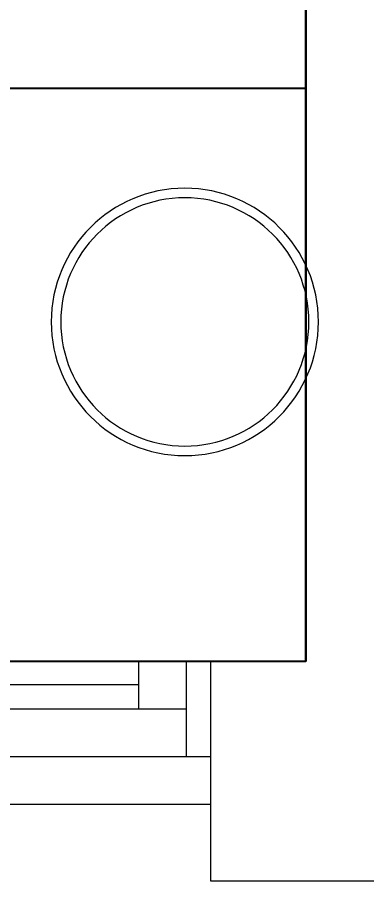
# Model space of a CAD drawing. Extents: x -12260 to 57327, y -29287 to 19916.
# Drawn here: x 42474 to 42840, y -13060 to -12156 of the extents above; entities that cross this region are included whole.
import ezdxf
from ezdxf.enums import TextEntityAlignment as Align

# ---------------------------------------------------------------- set-up
doc = ezdxf.new("R2010")
doc.units = 0
doc.header["$LTSCALE"] = 0.25
doc.linetypes.add('DASHDOT', pattern=[25.4, 12.7, -6.35, 0, -6.35])
for name, color, linetype, lineweight in [('01-First Floor$0$72_EGR_BASE_TEXT', 252, 'Continuous', 5), ('01-First Floor$0$Aluminum', 251, 'Continuous', 5), ('01-First Floor$0$LOADING', 253, 'Continuous', 5), ('01-First Floor$0$Walls', 251, 'Continuous', 5), ('E-LITE-CIRC-NUMB', 6, 'Continuous', 25), ('E-LITE-CLNG', 150, 'Continuous', 35), ('E-LITE-CLNG-CNDT', 6, 'DASHDOT', 35), ('E-LITE-CTRL', 6, 'Continuous', 25), ('E-LITE-IDEN', 6, 'Continuous', 25)]:
    doc.layers.add(name, color=color, linetype=linetype, lineweight=lineweight)
doc.layers.add('01-First Floor$0$FALSE CEILING', color=251, linetype='Continuous')
doc.layers.add('01-First Floor$0$X-WHITE glass', color=255, linetype='Continuous')
doc.styles.add('01-First Floor$0$X3G_ENTITY_9EC9', font='swisscl.ttf', dxfattribs={"height": 0.2})
doc.styles.add('DC_SIMPLEX', font='SIMPLEX.shx', dxfattribs={"width": 0.7})

# ---------------------------------------------------------------- blocks, each defined once
blk = doc.blocks.new('01-First Floor$0$WM00001-P')
at = {"layer": '01-First Floor$0$LOADING'}
for radius in [0.14, 0.13]:
    blk.add_circle((0, 0), radius, dxfattribs=at)
blk = doc.blocks.new('01-First Floor')
at = {"layer": '01-First Floor$0$Aluminum'}
for p, q in [((42006, -12830), (42676, -12830)), ((42601, -12880), (42601, -12830)), ((42651, -12930), (42651, -12830)), ((42601, -12855), (42081, -12855)), ((42031, -12880), (42651, -12880)), ((42006, -12930), (42676, -12930)), ((42676, -12980), (42006, -12980))]:
    blk.add_line(p, q, dxfattribs=at)
at = {"layer": '01-First Floor$0$FALSE CEILING', "linetype": 'Continuous'}
blk.add_line((38576, -12230), (42776, -12230), dxfattribs=at)
at = {"layer": '01-First Floor$0$FALSE CEILING'}
blk.add_lwpolyline([(42776, -9540), (38576, -9540), (38576, -12830), (42776, -12830)], close=True, dxfattribs=at)
at = {"layer": '01-First Floor$0$Walls'}
for p, q in [((42776, -10620), (42776, -12830)), ((42676, -12830), (42676, -13060)), ((42676, -12830), (42776, -12830)), ((42676, -13060), (43176, -13060))]:
    blk.add_line(p, q, dxfattribs=at)
at = {"layer": '01-First Floor$0$X-WHITE glass', "color": 253, "lineweight": 30, "ltscale": 6, "true_color": 0x9898cc}
blk.add_line((42776, -11420), (42776, -12830), dxfattribs=at)
at = {"layer": '01-First Floor$0$LOADING', "extrusion": (-2.24019e-05, 2.26055e-18, -1), "xscale": 1000, "yscale": 1000, "zscale": 1000}
blk.add_blockref('01-First Floor$0$WM00001-P', (-42649.24, -12474.81, -0.89), dxfattribs=at)
at = {"layer": '01-First Floor$0$72_EGR_BASE_TEXT', "insert": (40589.53, -11795.63, 0.1), "char_height": 200, "width": 4223.97, "attachment_point": 2, "style": '01-First Floor$0$X3G_ENTITY_9EC9'}
blk.add_mtext('{\\fSwis721 LtCn BT|b1|i0|c0|p34;EAR, NOSE, THROAT CONSULTATION / EXAMINATION ROOM}', dxfattribs=at)
blk = doc.blocks.new('*U25')
blk.add_lwpolyline([(-300, 300), (-300, -300), (300, -300), (300, 300)], close=True)
blk.add_circle((0, 0), 45)
at = {"layer": 'E-LITE-CIRC-NUMB', "style": 'DC_SIMPLEX', "width": 0.7, "flags": 8}
blk.add_attdef('CIRCUIT', text='', height=200, rotation=0, dxfattribs=at).set_placement((-473.9, 300), align=Align.RIGHT)
at = {"layer": 'E-LITE-CTRL', "style": 'DC_SIMPLEX', "width": 0.7, "flags": 8}
blk.add_attdef('CONTROL', (1118.9, -935), '', height=200, rotation=360, dxfattribs=at)
at = {"layer": 'E-LITE-IDEN', "style": 'DC_SIMPLEX', "width": 0.7, "flags": 8}
blk.add_attdef('TYPE', (460.41, 457.65), '', height=200, rotation=360, dxfattribs=at)

msp = doc.modelspace()

# ---------------------------------------------------------------- block references
at = {"layer": 'E-LITE-CLNG'}
ref = msp.add_blockref('*U25', (41875.96, -11927.88, -0.1), dxfattribs=dict(at, xscale=-1))
ref.add_attrib('TYPE', 'LD1', (42269.45, -11623.39, -0.1), dxfattribs={"layer": 'E-LITE-IDEN', "height": 200, "rotation": 0, "style": 'DC_SIMPLEX', "width": 0.7, "flags": 8})
at = {"layer": 'E-LITE-CLNG-CNDT'}
msp.add_blockref('01-First Floor', (0, 0), dxfattribs=at)

doc.saveas('drawing.dxf')
